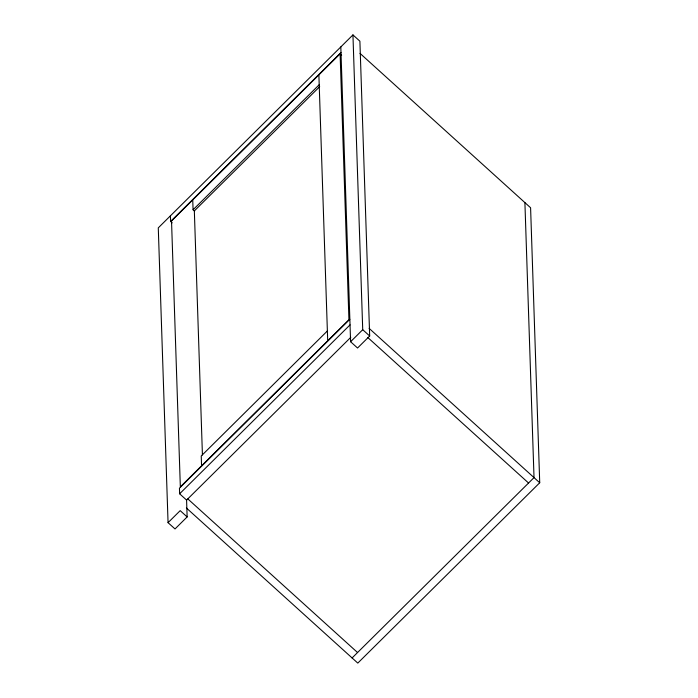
<?xml version="1.0" encoding="UTF-8"?>
<svg xmlns="http://www.w3.org/2000/svg" width="698" height="698" viewBox="0 0 698 698"><rect width="100%" height="100%" fill="white"/><g stroke="black" fill="none" stroke-linecap="round" stroke-linejoin="round"><path stroke-width="1.05" d="M340.816 46.923L350.597 341.723L357.551 348.023L369.678 336L359.898 41.199L352.944 34.9L158.28 227.862L168.061 522.662L175.015 528.953L187.143 516.93L186.567 499.532M172.144 222.854L170.6 221.449L340.999 52.542M340.109 53.859L171.525 220.969L180.337 486.855L348.93 319.745L340.109 53.859L341.654 55.255M194.62 211.154L193.076 209.758L319.204 84.728M319.701 86.639L194.341 210.901L202.429 454.956M327.379 330.957L201.242 455.986L201.565 465.819M349.846 319.265L179.447 488.181L179.63 493.791L186.584 500.091L350.797 337.317M179.63 493.791L350.038 324.875M168.061 522.662L180.189 510.639L187.143 516.93M350.597 341.723L362.724 329.7L352.944 34.9M352.097 657.952L534.022 477.615L524.905 202.603M360.002 53.362L530.593 207.76L539.72 482.763L357.795 663.1L186.383 507.97M369.12 328.365L539.72 482.763M362.724 329.7L369.678 336M367.706 337.439L528.569 483.025M187.806 498.904L357.559 652.543M318.881 74.895L327.702 340.781M192.744 199.933L193.076 209.758M170.408 215.839L170.6 221.449"/></g></svg>
